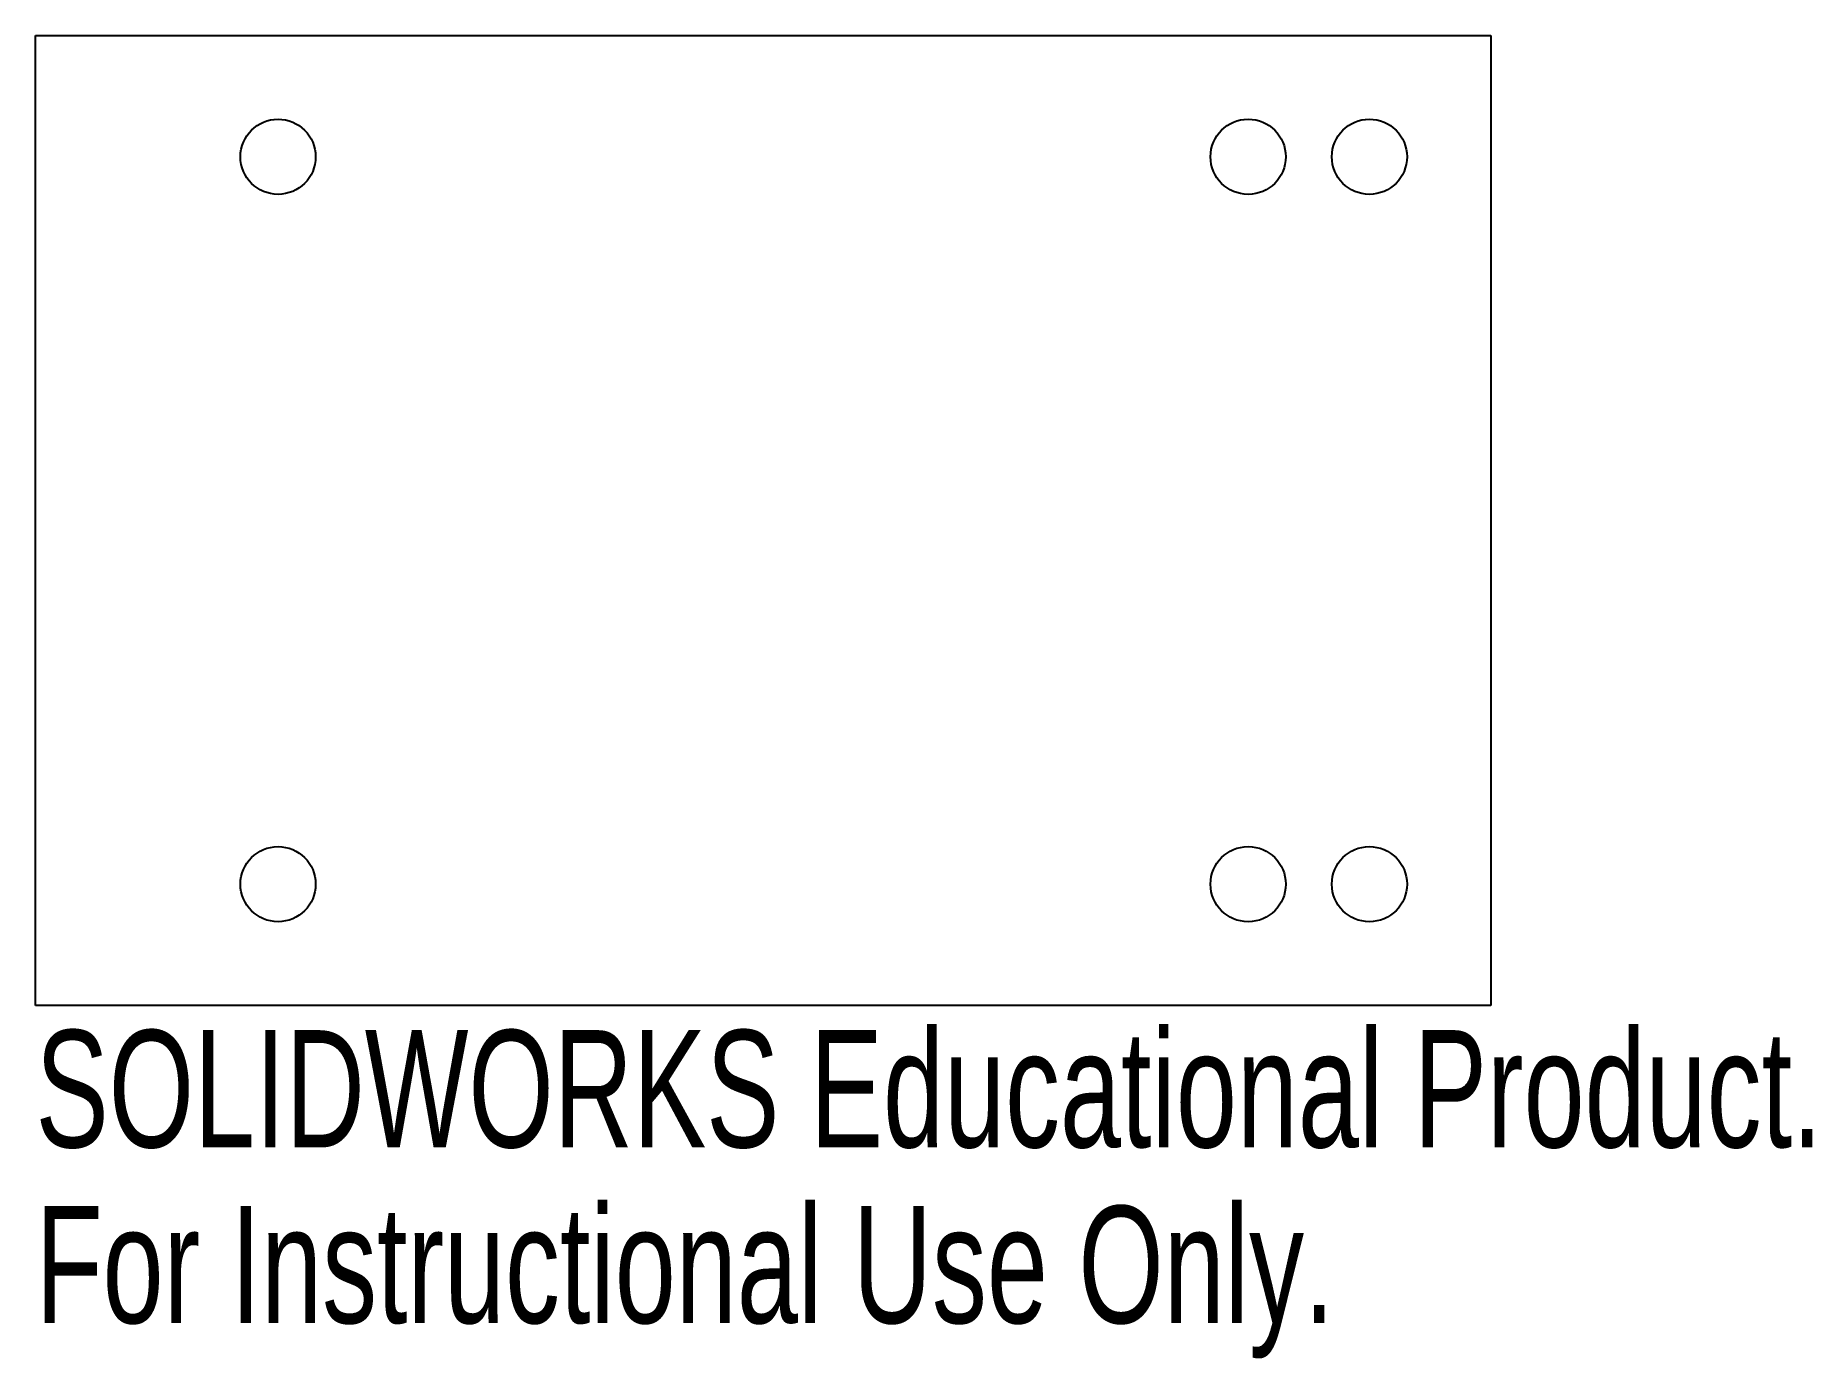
# Model space of a CAD drawing. Header units: millimetres. Extents: x -30 to 43.3, y -34.6 to 20.
import ezdxf

# ---------------------------------------------------------------- set-up
doc = ezdxf.new("R2010")
doc.units = ezdxf.units.MM
doc.styles.add('SLDTEXTSTYLE0', font='TXT', dxfattribs={"width": 0.7})

msp = doc.modelspace()

# ---------------------------------------------------------------- linework, layer by layer
at = {"color": 7, "linetype": 'Continuous', "lineweight": 25}
for p, q in [((-30, -20), (-30, 20)), ((-30, 20), (30, 20)), ((30, 20), (30, -20)), ((30, -20), (-30, -20))]:
    msp.add_line(p, q, dxfattribs=at)
for centre in [(-20, 15), (20, 15), (25, 15), (-20, -15), (20, -15), (25, -15)]:
    msp.add_circle(centre, 1.55, dxfattribs=at)

# ---------------------------------------------------------------- texts
at = {"color": 7, "linetype": 'Continuous', "char_height": 4.83362, "attachment_point": 1, "style": 'SLDTEXTSTYLE0'}
for s, insert in [('SOLIDWORKS Educational Product.', (-30, -21.02)), ('For Instructional Use Only.', (-30, -28.27))]:
    msp.add_mtext(s, dxfattribs=dict(at, insert=insert))

doc.saveas('drawing.dxf')
